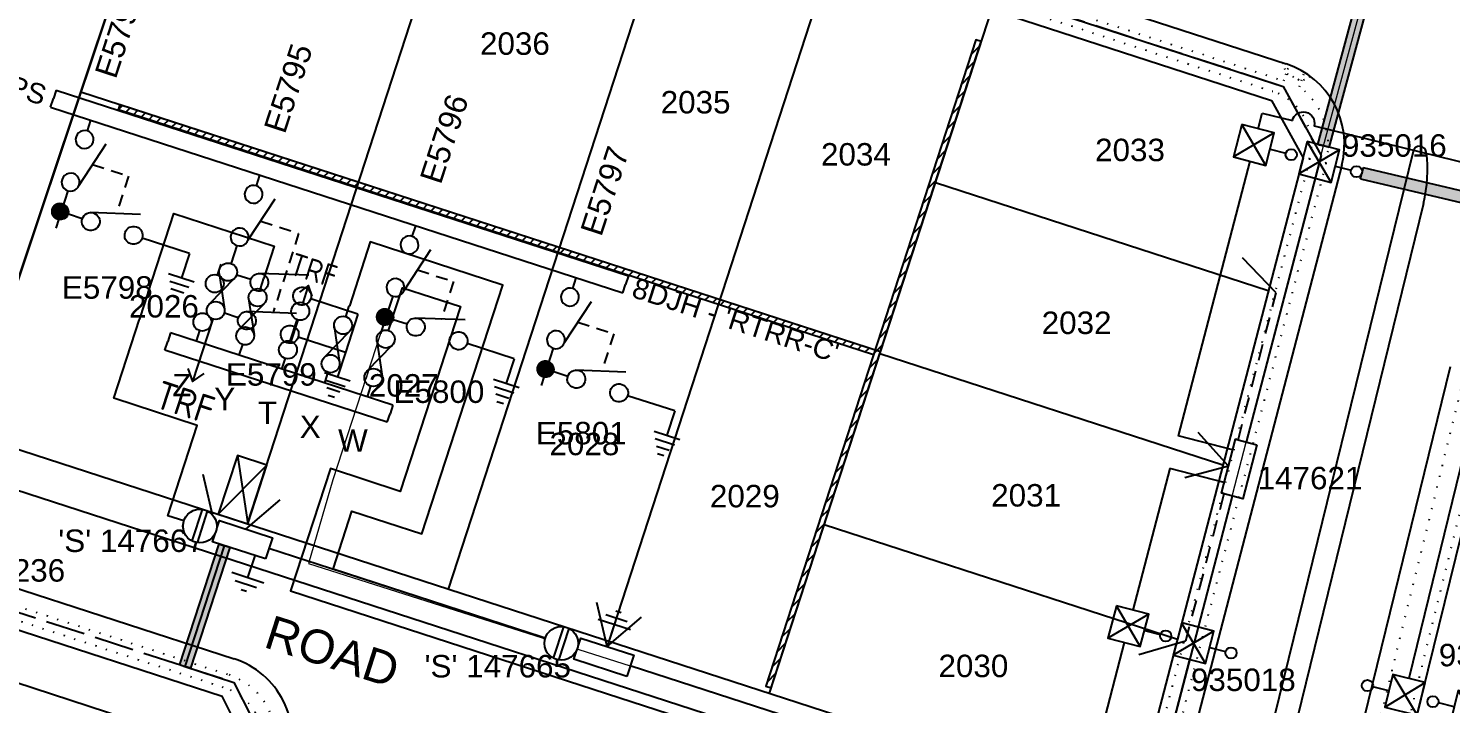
# Model space of a CAD drawing. Header units: metres. Extents: x 305482 to 305978, y 6275861 to 6276842.
# Drawn here: x 305585.5 to 305712, y 6276144.7 to 6276204.8 of the extents above; entities that cross this region are included whole.
import ezdxf
from ezdxf.enums import TextEntityAlignment as Align

# ---------------------------------------------------------------- set-up
doc = ezdxf.new("R2010")
doc.units = ezdxf.units.M
doc.header["$LTSCALE"] = 0.7
for name, pattern in [('A', [0]), ('Cable Exist OH', [1, 1, 0]), ('CENTERX2', [4, 2.5, -0.5, 0.5, -0.5]), ('Dash', [5, 3, -2]), ('DOT', [6.35, 0, -6.35]), ('IE Trench LV', [6.5, 5, -1.5])]:
    doc.linetypes.add(name, pattern=pattern)
doc.layers.get('0').update_dxf_attribs({"color": 6})
for name, color, linetype in [('_User Miscellaneous11', 7, 'Continuous'), ('_User Miscellaneous3', 11, 'Continuous'), ('_User Miscellaneous4', 7, 'Continuous'), ('_User Miscellaneous7', 150, 'Continuous'), ('_User Miscellaneous8', 7, 'Continuous'), ('_User Miscellaneous9', 8, 'Continuous'), ('Cadastre Developer_SP_NEW', 4, 'Continuous'), ('Cadastre Land Parcels_SP_EXT', 4, 'Continuous'), ('Cadastre Roads_SP_NEW', 8, 'Continuous'), ('Duct_SP_NEW', 2, 'Continuous'), ('Equip_HV_NEW', 1, 'Continuous'), ('Equip_LV_MOD', 5, 'Continuous'), ('Equip_LV_NEW', 5, 'Continuous'), ('Mains_HV_NEW_V17', 2, 'Continuous'), ('Mains_LV_NEW_R6', 2, 'Continuous'), ('Mains_LV_NEW_T84', 2, 'Continuous'), ('Services_SP_NEW_UG', 2, 'Continuous'), ('Sub_LV_EXT', 5, 'Continuous'), ('Sub_SP_NEW', 2, 'Continuous'), ('SupportsUG_SP_LV_NEW', 2, 'Continuous'), ('SupportsUG_SP_LV_SL_NEW', 2, 'Continuous'), ('Trench_SP_NEW', 2, 'Continuous')]:
    doc.layers.add(name, color=color, linetype=linetype)
doc.layers.add('_User Miscellaneous5', color=7, linetype='Continuous', lineweight=35)
doc.layers.add('_User Notes', color=7, linetype='Continuous', plot=False)
doc.styles.add('ARIAL', font='arial.ttf', dxfattribs={"height": 2})
doc.styles.add('ARIAL 3.0', font='arial.ttf', dxfattribs={"height": 3})
doc.styles.add('iecARIAL', font='arial.ttf', dxfattribs={"height": 2})
doc.styles.add('IESYMBOL1', font='isocp.shx')
doc.styles.add('POLE_LABEL', font='arial.ttf')
doc.styles.add('SL_LABEL', font='arial.ttf')
doc.styles.get("Standard").update_dxf_attribs({"font": 'arial.ttf'})
doc.styles.add('style1', font='iso3098b.shx')
doc.styles.add('SWG_LABEL', font='arial.ttf')
doc.styles.add('SWITCH_LABEL', font='arial.ttf', dxfattribs={"height": 2.5})
doc.linetypes.add('Cable New UG', pattern='A,8,-1,["x",style1,S=3.5,R=0,X=0.35,Y=-1],-3.5', length=12.5)
doc.linetypes.add('Cable Z', pattern='A,8,-1,["Z",Standard,S=2.5,R=0,X=0.35,Y=-1.25],-3.5', length=12.5)
doc.linetypes.add('IE Trench HV', pattern='A,8,-2,["/",style1,S=2.5,R=0,X=0.1,Y=-1],-4.5', length=14.5)
pattern_1 = [(45, (0, 0), (-0.449012806053, 0.449012806053), [])]

# ---------------------------------------------------------------- blocks, each defined once
blk = doc.blocks.new('SUB_PADMOUNT_NEW')
for p, q in [((0, 1.375), (5.5, -1.375)), ((5.5, 1.375), (0, -1.375))]:
    blk.add_line(p, q)
blk.add_lwpolyline([(0, -1.375), (5.5, -1.375), (5.5, 1.375), (0, 1.375)], close=True)
for tag, height, flags, p in [('ASSET_NUM', 3, 8, (5.84, 2.545)), ('STREET_CODE', 0.2, 9, (5.34, 0.545)), ('OPERATING_VOLTAGE', 0.2, 9, (5.34, 0.145)), ('ORIENTATION', 0.2, 9, (5.34, -0.055)), ('NO_PHASES', 0.2, 9, (5.34, 0.345)), ('OWNED_BY', 0.2, 9, (5.34, -0.255)), ('OPERATED_BY', 0.2, 9, (5.34, -0.455)), ('SECONDARY_VOLTAGE', 0.2, 9, (5.34, -1.055)), ('STATE', 0.2, 9, (5.34, -1.255)), ('CONSTRUCTED_VOLTAGE', 0.2, 9, (5.34, -0.855)), ('MAINTAINED_BY', 0.2, 9, (5.34, -0.655)), ('SUBSTATION_TYPE', 0.2, 9, (5.34, -1.655)), ('SUBURB', 0.2, 9, (5.34, -2.255)), ('STREETNAME', 0.2, 9, (5.34, -2.455)), ('USAGE', 0.2, 9, (5.34, -1.855)), ('PARENT', 0.2, 9, (5.34, -1.455)), ('LEGEND', 0.2, 9, (5.34, -2.055)), ('Z', 0.2, 1, (5.34, -3.055)), ('LOCATION', 0.2, 9, (5.34, -2.655)), ('NOTES', 0.2, 9, (5.34, -2.855))]:
    blk.add_attdef(tag, text='', height=height, dxfattribs=dict(flags=flags)).set_placement(p, align=Align.MIDDLE_LEFT)
blk = doc.blocks.new('*U208')
h = blk.add_hatch(color=256)
edge = h.paths.add_edge_path()
edge.add_line((2.6, 0.05), (4.6, 0.05))
edge.add_arc((5.4, 0.01), 0.8, 177.2353, 184.4027)
edge.add_line((4.6, -0.05), (2.6, -0.05))
edge.add_arc((1.8, 0), 0.8, 356.4167, 363.5833)
blk.add_line((7.2, 0.01), (7.8, 0.01))
for points in [[(1, 0), (0, 0)], [(2.6, 0.05), (4.6, 0.05)], [(6.2, 0.01), (7.2, 0.01)], [(7, -0.59), (7.8, 0.01), (7, 0.61)], [(2.6, -0.05), (4.6, -0.05)]]:
    blk.add_lwpolyline(points)
for centre in [(1.8, 0), (5.4, 0.01)]:
    blk.add_circle(centre, 0.8)
for centre, start, end in [((1.8, 0), 356.4167, 3.5833), ((5.4, 0.01), 177.2353, 184.4027)]:
    blk.add_arc(centre, 0.8, start, end)
at = {"style": 'IESYMBOL1'}
blk.add_text('TRF', height=2, rotation=270.1009, dxfattribs=at).set_placement((9.24, 0.01), align=Align.MIDDLE_CENTER)
at = {"flags": 1}
blk.add_attdef('Z', (0, 0), '', height=0.2, dxfattribs=at)
at = {"layer": 'Sub_LV_EXT', "flags": 1}
for tag, p in [('USAGE', (2.14, -1.14)), ('ORIENTATION', (2.14, -1.53)), ('NOTES', (2.14, -3.07))]:
    blk.add_attdef(tag, p, '', height=0.2, dxfattribs=at)
blk = doc.blocks.new('LV_UG_DFUSE_CLOSED_NEW')
for points in [[(1, 0), (0, 0)], [(5.04, 0.73), (2.16, -0.72)], [(5.05, -0.71), (2.16, 0.72)], [(6.2, 0.01), (7.2, 0.01)]]:
    blk.add_lwpolyline(points)
for centre in [(1.8, 0), (5.4, 0.01)]:
    blk.add_circle(centre, 0.8)
for tag, flags, p in [('ACTUAL_STATUS', 9, (1.5, 0)), ('CONSTRUCTED_VOLTAGE', 9, (1.5, -0.2)), ('OPERATED_BY', 9, (1.5, -0.6)), ('OWNED_BY', 9, (1.5, -1)), ('OPERATING_VOLTAGE', 9, (1.5, -1.2)), ('NO_PHASES', 9, (1.5, -0.4)), ('MAINTAINED_BY', 9, (1.5, -0.8)), ('ORIENTATION', 9, (1.5, -1.4)), ('STATE', 9, (1.5, -1.6)), ('SWITCH_TYPE', 9, (1.5, -1.8)), ('Z', 1, (1.5, -2.4)), ('USAGE', 9, (1.5, -2)), ('NOTES', 9, (1.5, -2.2))]:
    blk.add_attdef(tag, text='', height=0.2, dxfattribs=dict(flags=flags)).set_placement(p, align=Align.MIDDLE_LEFT)
blk = doc.blocks.new('*U200')
for points in [[(1, 0), (0, 0)], [(6.2, 0.01), (7.2, 0.01)]]:
    blk.add_lwpolyline(points)
for centre in [(1.8, 0), (5.4, 0.01)]:
    blk.add_circle(centre, 0.8)
for tag, flags, p in [('ACTUAL_STATUS', 9, (1.5, 0)), ('CONSTRUCTED_VOLTAGE', 9, (1.5, -0.2)), ('OPERATED_BY', 9, (1.5, -0.6)), ('OWNED_BY', 9, (1.5, -1)), ('OPERATING_VOLTAGE', 9, (1.5, -1.2)), ('NO_PHASES', 9, (1.5, -0.4)), ('MAINTAINED_BY', 9, (1.5, -0.8)), ('ORIENTATION', 9, (1.5, -1.4)), ('STATE', 9, (1.5, -1.6)), ('SWITCH_TYPE', 9, (1.5, -1.8)), ('Z', 1, (1.5, -2.4)), ('USAGE', 9, (1.5, -2)), ('NOTES', 9, (1.5, -2.2))]:
    blk.add_attdef(tag, text='', height=0.2, dxfattribs=dict(flags=flags)).set_placement(p, align=Align.MIDDLE_LEFT)
blk = doc.blocks.new('*U52')
at = {"lineweight": -3}
blk.add_lwpolyline([(-2.48, 2.49), (2.47, 2.49), (2.47, 0.51), (-2.48, 0.51)], close=True, dxfattribs=at)
for tag, flags, p in [('STREET_CODE', 9, (1.5, 3.5)), ('OWNED_BY', 9, (1.5, 3.3)), ('OPERATED_BY', 9, (1.5, 3.1)), ('STATE', 9, (1.5, 2.7)), ('SUPPORT_TYPE', 9, (1.5, 2.5)), ('MAINTAINED_BY', 9, (1.5, 2.9)), ('SUBURB', 9, (1.5, 1.7)), ('STREETNAME', 9, (1.5, 1.5)), ('USAGE', 9, (1.5, 2.3)), ('LEGEND', 9, (1.5, 2.1)), ('PARENT', 9, (1.5, 1.9)), ('LOCATION', 9, (1.5, 1.3)), ('Z', 1, (1.5, 0.9)), ('NOTES', 9, (1.5, 1.1))]:
    blk.add_attdef(tag, text='', height=0.2, dxfattribs=dict(flags=flags)).set_placement(p, align=Align.MIDDLE_LEFT)
at = {"layer": '_User Miscellaneous4', "style": 'ARIAL', "flags": 8}
blk.add_attdef('ASSET_NUM', text='', height=2, dxfattribs=at).set_placement((2, 5.5), align=Align.MIDDLE_LEFT)
blk = doc.blocks.new('A$C1B2C29DD')
at = {"layer": 'Services_SP_NEW_UG', "color": 2, "flags": 128}
for points in [[(0, 0), (-2.1, 3.44)], [(0, 0), (2.1, 3.44)]]:
    blk.add_lwpolyline(points, dxfattribs=at)
blk = doc.blocks.new('*U60')
at = {"layer": 'Services_SP_NEW_UG', "color": 2, "flags": 128}
blk.add_lwpolyline([(-15.96, -1.68), (-18.41, 1.87)], dxfattribs=at)
at = {"layer": 'Services_SP_NEW_UG', "color": 2, "linetype": 'Dash', "ltscale": 0.7, "flags": 128}
blk.add_lwpolyline([(-2.43, -0.89), (-15.96, -1.68)], dxfattribs=at)
blk = doc.blocks.new('*U61')
at = {"layer": 'Services_SP_NEW_UG', "color": 2, "flags": 128}
blk.add_lwpolyline([(16.04, 0.22), (18.06, 4.03)], dxfattribs=at)
at = {"layer": 'Services_SP_NEW_UG', "color": 2, "linetype": 'Dash', "ltscale": 0.7, "flags": 128}
blk.add_lwpolyline([(2.51, -0.6), (16.04, 0.22)], dxfattribs=at)
blk = doc.blocks.new('*U69')
at = {"layer": 'Services_SP_NEW_UG', "color": 2, "flags": 128}
blk.add_lwpolyline([(-2.88, -0.75), (-5.12, 2.94)], dxfattribs=at)
at = {"layer": 'Services_SP_NEW_UG', "color": 2, "linetype": 'Dash', "ltscale": 0.7, "flags": 128}
blk.add_lwpolyline([(-2.47, -0.75), (-2.88, -0.75)], dxfattribs=at)
blk = doc.blocks.new('*U242')
at = {"layer": '_User Miscellaneous7', "lineweight": -3}
for points in [[(0, -3.03), (0, -1.58)], [(-1.49, -3.03), (1.49, -6)], [(1.49, -3.03), (-1.49, -6)]]:
    blk.add_lwpolyline(points, dxfattribs=at)
blk.add_lwpolyline([(-1.49, -6), (1.49, -6), (1.49, -3.03), (-1.49, -3.03)], close=True, dxfattribs=at)
blk.add_circle((0, -1.08), 0.5, dxfattribs=at)
at = {"layer": '_User Miscellaneous8', "color": 2, "lineweight": -3}
blk.add_lwpolyline([(-1.49, 0), (1.49, 0), (1.49, 2.97), (-1.49, 2.97)], close=True, dxfattribs=at)
at = {"layer": '_User Miscellaneous9', "color": 2, "lineweight": -3}
for points in [[(-1.49, 2.97), (1.49, 0)], [(1.49, 2.97), (-1.49, -0.01)]]:
    blk.add_lwpolyline(points, dxfattribs=at)
at = {"style": 'POLE_LABEL', "flags": 9}
blk.add_attdef('STRUCTURE_PLANT_NUMBER', text='', height=0.2, dxfattribs=at).set_placement((1.64, 1.73), align=Align.MIDDLE_LEFT)
for tag, flags, p in [('STREET_CODE', 9, (1.64, 1.49)), ('COLUMN_TYPE', 9, (1.64, 1.29)), ('OWNED_BY', 9, (1.64, 1.09)), ('OPERATED_BY', 9, (1.64, 0.89)), ('STATE', 9, (1.64, 0.49)), ('MAINTAINED_BY', 9, (1.64, 0.69)), ('USAGE', 9, (1.64, 0.29)), ('LEGEND', 9, (1.64, 0.09)), ('SUBURB', 9, (1.64, -0.31)), ('STREETNAME', 9, (1.64, -0.51)), ('Z', 1, (1.64, -1.31)), ('PARENT', 9, (1.64, -0.11)), ('LOCATION', 9, (1.64, -0.71)), ('NOTES', 9, (1.64, -0.91)), ('LABEL_ALIGNMENT', 9, (1.64, -1.11))]:
    blk.add_attdef(tag, text='', height=0.2, dxfattribs=dict(flags=flags)).set_placement(p, align=Align.MIDDLE_LEFT)
at = {"layer": '_User Miscellaneous5', "style": 'ARIAL', "flags": 8}
blk.add_attdef('ASSET_NUM', text='', height=2, dxfattribs=at).set_placement((2, 3.49), align=Align.MIDDLE_LEFT)
blk = doc.blocks.new('*U107')
at = {"layer": '_User Miscellaneous8', "color": 2}
blk.add_line((0, 0), (0, 1.45), dxfattribs=at)
blk.add_circle((0, 1.95), 0.5, dxfattribs=at)
for tag, p, flags in [('Z', (0, 0), 1), ('OPERATED_BY', (0, -9.61), 9)]:
    blk.add_attdef(tag, p, '', height=0.2, dxfattribs=dict(flags=flags))
at = {"style": 'SL_LABEL', "flags": 9}
blk.add_attdef('STREET_CODE', text='', height=0.2, dxfattribs=at).set_placement((0, -0.2), align=Align.MIDDLE_LEFT)
at = {"flags": 9}
for tag, p in [('CONSTRUCTED_VOLTAGE', (0, -0.4)), ('CONTROL_TYPE', (0, -0.6)), ('LANTERN_PURPOSE', (0, -0.8)), ('LANTERN_TYPE', (0, -1)), ('NO_PHASES', (0, -1.2)), ('OPERATING_VOLTAGE', (0, -1.4)), ('ORIENTATION', (0, -1.6)), ('OWNED_BY', (0, -1.8)), ('STATE', (0, -2)), ('CEXIST', (0, -2.4)), ('CNEW', (0, -2.6)), ('USAGE', (0, -2.2)), ('CNUMBER', (0, -2.8)), ('CREMOVE', (0, -3)), ('CREPLACE', (0, -3.2)), ('LKINGHEIGHT', (0, -3.4)), ('LBRACKET', (0, -3.6)), ('LBRACKETVOCAB', (0, -3.8)), ('LCATEGORY', (0, -4)), ('LCHARGE1', (0, -4.2)), ('LCHARGE1PERCENT', (0, -4.4)), ('LCHARGE2', (0, -4.6)), ('LCHARGE2PERCENT', (0, -4.8)), ('LCHARGE3', (0, -5)), ('LCHARGE3PERCENT', (0, -5.2)), ('LEXIST', (0, -5.4)), ('LLAMP', (0, -5.6)), ('LLAMPVOCAB', (0, -5.8)), ('LMAST', (0, -6)), ('LMASTVOCAB', (0, -6.2)), ('LNEW', (0, -6.4)), ('LANTNUMBER', (0, -6.6)), ('LOUTREACH', (0, -7)), ('LOUTREACHVOCAB', (0, -7.2)), ('LRATECODE', (0, -7.4)), ('LREMOVE', (0, -7.6)), ('SUBURB', (0, -8.6)), ('STREETNAME', (0, -8.8)), ('LREPLACE', (0, -7.8)), ('LTYPE', (0, -8)), ('LTYPEVOCAB', (0, -8.2)), ('LEGEND', (0, -8.4)), ('LOCATION', (0, -9)), ('NOTES', (0, -9.2)), ('MAINTAINED_BY', (0, -9.86))]:
    blk.add_attdef(tag, text='', height=0.2, dxfattribs=at).set_placement(p, align=Align.MIDDLE_LEFT)
at = {"layer": '_User Notes', "style": 'SL_LABEL', "flags": 8}
blk.add_attdef('ASSET_NUM', text='', height=2.5, dxfattribs=at).set_placement((2, 2), align=Align.MIDDLE_LEFT)
at = {"layer": '_User Notes', "flags": 8}
blk.add_attdef('LNUMBER', text='', height=2.5, dxfattribs=at).set_placement((1.2, -2.8), align=Align.MIDDLE_LEFT)
blk = doc.blocks.new('*U85')
for p, q in [((-1.6, 0), (-1.6, 53.52)), ((-1.6, 53.52), (-0.8, 53.52)), ((0, 53.52), (-0.8, 53.52)), ((0, 0), (0, 53.52)), ((-1.6, 0), (-0.8, 0)), ((0, 0), (-0.8, 0))]:
    blk.add_line(p, q)
at = {"style": 'ARIAL'}
blk.add_attdef('SWG_TYPE', text='', height=1.8, rotation=90, dxfattribs=at).set_placement((-0.8, 54.26), align=Align.MIDDLE_LEFT)
blk.add_attdef('SUB_TYPE', text='', height=1.8, rotation=90, dxfattribs=at).set_placement((-0.8, -0.76), align=Align.MIDDLE_RIGHT)
blk = doc.blocks.new('SWG_SIE_TRF_NOES_NEW')
for p, q in [((7.01, 0.8), (2.79, 1.95)), ((14.68, 0), (20.54, 0))]:
    blk.add_line(p, q)
for points in [[(2.2, 0.01), (1.2, 0.01)], [(19.54, -0.75), (20.54, 0), (19.54, 0.75)], [(7.8, 0), (9.45, 0)]]:
    blk.add_lwpolyline(points)
for points in [[(3, -0.79, 1), (3, 0.81, 1)], [(7, -0.8, 1), (7, 0.8, 1)]]:
    blk.add_lwpolyline(points, format="xyb", close=True)
at = {"flags": 1}
blk.add_attdef('Z', (0, 0), '', height=0.2, dxfattribs=at)
at = {"style": 'SWITCH_LABEL', "flags": 9}
blk.add_attdef('STREET_CODE', text='', height=0.2, dxfattribs=at).set_placement((0, -0.2), align=Align.MIDDLE_LEFT)
at = {"flags": 9}
for tag, p in [('ORIENTATION', (0, -0.4)), ('SUBURB', (0, -1)), ('STREETNAME', (0, -1.2)), ('PARENT', (0, -0.6)), ('USAGE', (0, -0.8)), ('LOCATION', (0, -1.4)), ('NOTES', (0, -1.6))]:
    blk.add_attdef(tag, text='', height=0.2, dxfattribs=at).set_placement(p, align=Align.MIDDLE_LEFT)
blk = doc.blocks.new('SWG_FUSE_NEW')
for points in [[(4.04, 0.73), (1.16, -0.72)], [(4.05, -0.71), (1.16, 0.72)]]:
    blk.add_lwpolyline(points)
for centre in [(0.8, 0), (4.4, 0.01)]:
    blk.add_circle(centre, 0.8)
at = {"style": 'SWITCH_LABEL', "flags": 8}
blk.add_attdef('ASSET_NUM', text='', height=2.5, rotation=179.9544, dxfattribs=at).set_placement((-2.4, 0), align=Align.MIDDLE_LEFT)
for tag, p, flags in [('Z', (0, 0), 1), ('ORIENTATION', (0.04, -4.4), 9), ('USAGE', (0.04, -5.4), 9)]:
    blk.add_attdef(tag, p, '', height=0.2, dxfattribs=dict(flags=flags))
at = {"flags": 9}
for tag, p in [('SUBURB', (0, -2.2)), ('STREETNAME', (0, -2.4)), ('PARENT', (0, -1.6))]:
    blk.add_attdef(tag, text='', height=0.2, dxfattribs=at).set_placement(p, align=Align.MIDDLE_LEFT)
blk = doc.blocks.new('*U87')
at = {"linetype": 'CENTERX2'}
blk.add_blockref('SWG_SIE_TRF_NOES_NEW', (0, 0), dxfattribs=at)
at = {"linetype": 'CENTERX2', "rotation": 180}
blk.add_blockref('SWG_FUSE_NEW', (14.68, 0), dxfattribs=at)
at = {"style": 'IESYMBOL1'}
blk.add_text('TRF', height=2.5, rotation=89.9826, dxfattribs=at).set_placement((22.51, -0.05), align=Align.MIDDLE_CENTER)
blk = doc.blocks.new('*U88')
for p, q in [((-6.1, 4.33), (-1.8, 5.55)), ((-6.1, 0.75), (-1.8, 1.97)), ((2.22, -2.29), (4.62, -2.29)), ((2.52, -2.89), (4.32, -2.89)), ((2.83, -3.49), (4.03, -3.49)), ((3.13, -4.09), (3.73, -4.09))]:
    blk.add_line(p, q)
at = {"linetype": 'Dash', "ltscale": 0.5, "flags": 128}
blk.add_lwpolyline([(-7.34, 8.78), (-3.81, 8.78), (-3.79, 1.4)], dxfattribs=at)
for points in [[(-5.79, 2.76, -1), (-5.79, 4.36, -1)], [(-1.79, 2.77, -1), (-1.79, 4.37, -1)], [(-5.79, -0.82, -1), (-5.79, 0.78, -1)], [(-1.79, -0.81, -1), (-1.79, 0.79, -1)]]:
    blk.add_lwpolyline(points, format="xyb", close=True)
for points in [[(-6.59, 3.56), (-7.89, 3.56)], [(3.42, 3.57), (-0.99, 3.57)], [(3.42, 3.57), (3.42, -0.01)], [(-6.59, -0.02), (-7.89, -0.02)], [(3.42, -0.01), (-0.99, -0.01)], [(3.42, -0.01), (3.42, -2.29)]]:
    blk.add_lwpolyline(points)
at = {"flags": 1}
blk.add_attdef('Z', (0, 0), '', height=0.2, dxfattribs=at)
at = {"style": 'SWITCH_LABEL', "flags": 9}
blk.add_attdef('STREET_CODE', text='', height=0.2, dxfattribs=at).set_placement((0, -0.2), align=Align.MIDDLE_LEFT)
at = {"flags": 9}
for tag, p in [('ORIENTATION', (0, -0.4)), ('SUBURB', (0, -1)), ('STREETNAME', (0, -1.2)), ('PARENT', (0, -0.6)), ('USAGE', (0, -0.8)), ('LOCATION', (0, -1.4)), ('NOTES', (0, -1.6))]:
    blk.add_attdef(tag, text='', height=0.2, dxfattribs=at).set_placement(p, align=Align.MIDDLE_LEFT)
at = {"style": 'ARIAL', "flags": 8}
blk.add_attdef('ASSET_NUM', text='', height=2, dxfattribs=at).set_placement((-1.81, -3.15), align=Align.MIDDLE_CENTER)
blk = doc.blocks.new('SWG_SIE_SU_NEW')
blk.add_line((5.81, 0.79), (1.59, 1.94))
at = {"linetype": 'A', "lineweight": 0}
for p, q in [((7.98, 0.35), (7.98, -0.37)), ((8.18, -0.58), (8.18, 0.56)), ((8.38, 0.66), (8.38, -0.68)), ((8.58, -0.71), (8.58, 0.69)), ((8.78, 0.66), (8.78, -0.68)), ((8.98, -0.59), (8.98, 0.56)), ((9.18, 0.35), (9.18, -0.38))]:
    blk.add_line(p, q, dxfattribs=at)
at = {"linetype": 'Dash', "ltscale": 0.5}
blk.add_lwpolyline([(3.7, 1.36), (3.7, 4.73), (7.22, 4.73)], dxfattribs=at)
for points in [[(1, 0), (0, 0)], [(6.6, -0.01), (10.1, -0.01)]]:
    blk.add_lwpolyline(points)
for points in [[(1.8, -0.8, 1), (1.8, 0.8, 1)], [(5.8, -0.81, 1), (5.8, 0.79, 1)]]:
    blk.add_lwpolyline(points, format="xyb", close=True)
at = {"linetype": 'A', "lineweight": 0}
blk.add_circle((8.58, -0.01), 0.7, dxfattribs=at)
at = {"style": 'SWG_LABEL', "flags": 8}
blk.add_attdef('ASSET_NUM', text='', height=2, rotation=179.9544, dxfattribs=at).set_placement((-2.4, 0.01), align=Align.MIDDLE_LEFT)
at = {"flags": 1}
blk.add_attdef('Z', (0, 0), '', height=0.2, dxfattribs=at)
at = {"style": 'SWITCH_LABEL', "flags": 9}
blk.add_attdef('STREET_CODE', text='', height=0.2, dxfattribs=at).set_placement((0, 0), align=Align.MIDDLE_LEFT)
at = {"flags": 9}
for tag, p in [('ORIENTATION', (0, -0.2)), ('SUBURB', (0, -0.8)), ('STREETNAME', (0, -1)), ('PARENT', (0, -0.4)), ('USAGE', (0, -0.6)), ('LOCATION', (0, -1.2)), ('OPERATED_BY', (-0.01, -1.84)), ('OWNED_BY', (0, -1.62)), ('MAINTAINED_BY', (-0.01, -2.05)), ('NOTES', (0, -1.4))]:
    blk.add_attdef(tag, text='', height=0.2, dxfattribs=at).set_placement(p, align=Align.MIDDLE_LEFT)
blk = doc.blocks.new('*U84')
for p, q in [((-6.1, 0.75), (-1.8, 1.97)), ((2.22, -2.29), (4.62, -2.29)), ((2.52, -2.89), (4.32, -2.89)), ((2.83, -3.49), (4.03, -3.49)), ((3.13, -4.09), (3.73, -4.09))]:
    blk.add_line(p, q)
at = {"const_width": 0.8, "flags": 128}
blk.add_lwpolyline([(-9.09, -0.02, 1), (-8.29, -0.02, 1)], format="xyb", close=True, dxfattribs=at)
for points in [[(-5.79, -0.82, -1), (-5.79, 0.78, -1)], [(-1.79, -0.81, -1), (-1.79, 0.79, -1)]]:
    blk.add_lwpolyline(points, format="xyb", close=True)
for points in [[(-6.59, -0.02), (-7.89, -0.02)], [(3.42, -0.01), (-0.99, -0.01)], [(3.42, -0.01), (3.42, -2.29)]]:
    blk.add_lwpolyline(points)
at = {"flags": 1}
blk.add_attdef('Z', (0, 0), '', height=0.2, dxfattribs=at)
at = {"style": 'SWITCH_LABEL', "flags": 9}
blk.add_attdef('STREET_CODE', text='', height=0.2, dxfattribs=at).set_placement((0, -0.2), align=Align.MIDDLE_LEFT)
at = {"flags": 9}
for tag, p in [('ORIENTATION', (0, -0.4)), ('SUBURB', (0, -1)), ('STREETNAME', (0, -1.2)), ('PARENT', (0, -0.6)), ('USAGE', (0, -0.8)), ('LOCATION', (0, -1.4)), ('NOTES', (0, -1.6))]:
    blk.add_attdef(tag, text='', height=0.2, dxfattribs=at).set_placement(p, align=Align.MIDDLE_LEFT)
at = {"style": 'ARIAL', "flags": 8}
blk.add_attdef('ASSET_NUM', text='', height=2, dxfattribs=at).set_placement((-1.81, -3.15), align=Align.MIDDLE_CENTER)
blk = doc.blocks.new('*U97')
for tag, flags, p in [('ACTUAL_STATUS', 9, (1.5, 0)), ('CONSTRUCTED_VOLTAGE', 9, (1.5, -0.2)), ('OPERATING_VOLTAGE', 9, (1.5, -0.6)), ('ORIENTATION', 9, (1.5, -0.8)), ('STATE', 9, (1.5, -1)), ('SWITCH_TYPE', 9, (1.5, -1.2)), ('NO_PHASES', 9, (1.5, -0.4)), ('OWNED_BY', 9, (1.5, -1.8)), ('OPERATED_BY', 9, (1.5, -2)), ('TYPE', 9, (1.5, -2.6)), ('USAGE', 9, (1.5, -1.4)), ('NOTES', 9, (1.5, -1.6)), ('MAINTAINED_BY', 9, (1.5, -2.2)), ('NUMBER_OF_PHASES', 9, (1.5, -2.4)), ('Z', 1, (1.5, -2.8))]:
    blk.add_attdef(tag, text='', height=0.2, dxfattribs=dict(flags=flags)).set_placement(p, align=Align.MIDDLE_LEFT)
blk.add_wipeout([(0.4, 0.92), (0.28, 1.06), (0.14, 1.18), (-0.02, 1.29), (-0.18, 1.37), (-0.36, 1.43), (-0.54, 1.48), (-0.73, 1.49), (-0.92, 1.49), (-1.1, 1.46), (-1.28, 1.41), (-1.45, 1.33), (-1.62, 1.24), (-1.76, 1.12), (-1.9, 0.99), (-2.01, 0.84), (-2.11, 0.68), (-2.18, 0.51), (-2.24, 0.33), (-2.26, 0.14), (-2.27, -0.05), (-2.25, -0.23), (-2.21, -0.42), (-2.15, -0.59), (-2.06, -0.76), (-1.96, -0.91), (-1.83, -1.05), (-1.69, -1.18), (-1.54, -1.28), (-1.37, -1.37), (-1.2, -1.43), (-1.01, -1.47), (-0.83, -1.49), (-0.64, -1.49), (-0.45, -1.46), (-0.27, -1.41), (-0.1, -1.33), (0.06, -1.24), (0.21, -1.12), (0.34, -0.99), (0.46, -0.84), (0.55, -0.68), (0.63, -0.51), (0.68, -0.33), (0.71, -0.14), (0.72, 0.05), (0.7, 0.23), (0.66, 0.42), (0.59, 0.59), (0.51, 0.76)])
for p, q in [((-2.21, 0.43), (0.72, 0.06)), ((-2.28, -0.06), (0.66, -0.43))]:
    blk.add_line(p, q)
blk.add_circle((-0.78, 0), 1.5)
blk = doc.blocks.new('*U96')
for tag, flags, p in [('ACTUAL_STATUS', 9, (1.5, 0)), ('CONSTRUCTED_VOLTAGE', 9, (1.5, -0.2)), ('OPERATING_VOLTAGE', 9, (1.5, -0.6)), ('ORIENTATION', 9, (1.5, -0.8)), ('STATE', 9, (1.5, -1)), ('SWITCH_TYPE', 9, (1.5, -1.2)), ('NO_PHASES', 9, (1.5, -0.4)), ('OWNED_BY', 9, (1.5, -1.8)), ('OPERATED_BY', 9, (1.5, -2)), ('TYPE', 9, (1.5, -2.6)), ('USAGE', 9, (1.5, -1.4)), ('NOTES', 9, (1.5, -1.6)), ('MAINTAINED_BY', 9, (1.5, -2.2)), ('NUMBER_OF_PHASES', 9, (1.5, -2.4)), ('Z', 1, (1.5, -2.8))]:
    blk.add_attdef(tag, text='', height=0.2, dxfattribs=dict(flags=flags)).set_placement(p, align=Align.MIDDLE_LEFT)
blk.add_wipeout([(0.4, 0.92), (0.28, 1.06), (0.14, 1.18), (-0.02, 1.29), (-0.18, 1.37), (-0.36, 1.43), (-0.54, 1.48), (-0.73, 1.49), (-0.92, 1.49), (-1.1, 1.46), (-1.28, 1.41), (-1.45, 1.33), (-1.62, 1.24), (-1.76, 1.12), (-1.9, 0.99), (-2.01, 0.84), (-2.11, 0.68), (-2.18, 0.51), (-2.24, 0.33), (-2.26, 0.14), (-2.27, -0.05), (-2.25, -0.23), (-2.21, -0.42), (-2.15, -0.59), (-2.06, -0.76), (-1.96, -0.91), (-1.83, -1.05), (-1.69, -1.18), (-1.54, -1.28), (-1.37, -1.37), (-1.2, -1.43), (-1.01, -1.47), (-0.83, -1.49), (-0.64, -1.49), (-0.45, -1.46), (-0.27, -1.41), (-0.1, -1.33), (0.06, -1.24), (0.21, -1.12), (0.34, -0.99), (0.46, -0.84), (0.55, -0.68), (0.63, -0.51), (0.68, -0.33), (0.71, -0.14), (0.72, 0.05), (0.7, 0.23), (0.66, 0.42), (0.59, 0.59), (0.51, 0.76)])
for p, q in [((-2.21, 0.43), (0.72, 0.06)), ((-2.28, -0.06), (0.66, -0.43))]:
    blk.add_line(p, q)
blk.add_circle((-0.78, 0), 1.5)
blk = doc.blocks.new('Earth')
for p, q in [((0, -2.04), (0, 0)), ((-1.5, -2.04), (1.5, -2.04)), ((-1, -2.64), (1, -2.64)), ((-0.25, -3.24), (0.25, -3.24))]:
    blk.add_line(p, q)
blk = doc.blocks.new('*U158')
at = {"layer": '_User Miscellaneous7', "lineweight": -3}
blk.add_lwpolyline([(0, -3.03), (0, -1.58)], dxfattribs=at)
blk.add_lwpolyline([(-1.49, -6), (1.49, -6), (1.49, -3.03), (-1.49, -3.03)], close=True, dxfattribs=at)
blk.add_circle((0, -1.08), 0.5, dxfattribs=at)
at = {"layer": '_User Miscellaneous8', "color": 2, "lineweight": -3}
blk.add_lwpolyline([(-1.49, 0), (1.49, 0), (1.49, 2.97), (-1.49, 2.97)], close=True, dxfattribs=at)
at = {"style": 'POLE_LABEL', "flags": 9}
blk.add_attdef('STRUCTURE_PLANT_NUMBER', text='', height=0.2, dxfattribs=at).set_placement((1.64, 1.73), align=Align.MIDDLE_LEFT)
for tag, flags, p in [('STREET_CODE', 9, (1.64, 1.49)), ('COLUMN_TYPE', 9, (1.64, 1.29)), ('OWNED_BY', 9, (1.64, 1.09)), ('OPERATED_BY', 9, (1.64, 0.89)), ('STATE', 9, (1.64, 0.49)), ('MAINTAINED_BY', 9, (1.64, 0.69)), ('USAGE', 9, (1.64, 0.29)), ('LEGEND', 9, (1.64, 0.09)), ('SUBURB', 9, (1.64, -0.31)), ('STREETNAME', 9, (1.64, -0.51)), ('Z', 1, (1.64, -1.31)), ('PARENT', 9, (1.64, -0.11)), ('LOCATION', 9, (1.64, -0.71)), ('NOTES', 9, (1.64, -0.91)), ('LABEL_ALIGNMENT', 9, (1.64, -1.11))]:
    blk.add_attdef(tag, text='', height=0.2, dxfattribs=dict(flags=flags)).set_placement(p, align=Align.MIDDLE_LEFT)
at = {"layer": '_User Miscellaneous5', "style": 'ARIAL', "flags": 8}
blk.add_attdef('ASSET_NUM', text='', height=2, dxfattribs=at).set_placement((2, 3.49), align=Align.MIDDLE_LEFT)

msp = doc.modelspace()

# ---------------------------------------------------------------- hatches: boundary and pattern name
at = {"layer": '_User Miscellaneous11'}
h = msp.add_hatch(color=256, dxfattribs=at)
h.dxf.hatch_style = 1
h.paths.add_polyline_path([(305700.18, 6276194.5), (305701.18, 6276194.23), (305706.7, 6276214.66), (305705.69, 6276214.93)])
h = msp.add_hatch(color=256, dxfattribs=at)
h.dxf.hatch_style = 1
h.paths.add_polyline_path([(305704.22, 6276192.45), (305703.98, 6276191.44), (305714.52, 6276188.93), (305714.76, 6276189.94)])
h = msp.add_hatch(color=256, dxfattribs=at)
h.dxf.hatch_style = 1
h.paths.add_polyline_path([(305603.4, 6276158.61), (305602.41, 6276158.93), (305598.92, 6276148.18), (305599.91, 6276147.86)])

# ---------------------------------------------------------------- linework, layer by layer
at = {"layer": '_User Miscellaneous3', "color": 3, "linetype": 'DOT', "ltscale": 0.2}
for p, q in [((305703.48, 6276134.16), (305717.26, 6276190.36)), ((305705.91, 6276133.57), (305719.69, 6276189.76)), ((305579.58, 6276154.99), (305603.33, 6276147.27)), ((305579.21, 6276153.85), (305602.95, 6276146.13))]:
    msp.add_line(p, q, dxfattribs=at)
at = {"layer": '_User Miscellaneous3', "color": 3, "linetype": 'DOT', "ltscale": 0.1, "flags": 128}
for points in [[(305697.05, 6276201.78), (305697.37, 6276200.82), (305698.73, 6276200.14), (305699.5, 6276200.58)], [(305697.16, 6276200.16), (305697.62, 6276201.59)], [(305698.56, 6276199.63), (305698.98, 6276200.92)]]:
    msp.add_lwpolyline(points, dxfattribs=at)
at = {"layer": '_User Miscellaneous3', "color": 3, "linetype": 'DOT', "ltscale": 0.2}
for centre, radius, start, end in [((305694.61, 6276194.47), 5, 345.3978, 71.9625), ((305694.61, 6276194.47), 6.5, 345.3978, 52.5804), ((305601.47, 6276141.56), 4.8, 341.5283, 71.9999), ((305601.47, 6276141.56), 6, 14.2555, 71.9999)]:
    msp.add_arc(centre, radius, start, end, dxfattribs=at)
at = {"layer": 'Cadastre Developer_SP_NEW'}
for p, q in [((305600.28, 6276229.54), (305580, 6276168.83)), ((305696.06, 6276198.42), (305698.86, 6276193.31)), ((305698.86, 6276193.31), (305684.71, 6276139.01)), ((305666.17, 6276191.1), (305695.77, 6276181.48)), ((305706.49, 6276133.43), (305720.27, 6276189.62)), ((305661.22, 6276175.88), (305691.73, 6276165.97)), ((305580, 6276168.83), (305679.9, 6276136.38)), ((305656.28, 6276160.66), (305687.69, 6276150.46)), ((305575.16, 6276154.32), (305602.71, 6276145.37)), ((305605.27, 6276140.3), (305602.71, 6276145.37))]:
    msp.add_line(p, q, dxfattribs=at)
at = {"layer": 'Cadastre Land Parcels_SP_EXT', "linetype": 'Continuous'}
for points in [[(305482.35, 6275956.56), (305495.55, 6275963.35), (305509.72, 6275958.48), (305611.04, 6276261.75), (305709.76, 6276557.25), (305709.76, 6276557.25)], [(305583.88, 6275932.8), (305618.47, 6275920.9), (305662.91, 6275905.6), (305859.83, 6276505.62), (305709.76, 6276557.25), (305611.04, 6276261.75), (305510.04, 6275959.42)]]:
    msp.add_lwpolyline(points, dxfattribs=at)
at = {"layer": 'Cadastre Roads_SP_NEW'}
for p, q in [((305602.87, 6276232.38), (305697.36, 6276201.67)), ((305708.65, 6276193.88), (305694.33, 6276135.47)), ((305702.3, 6276192.65), (305688.16, 6276138.36)), ((305709.57, 6276189.23), (305697.15, 6276138.56)), ((305702.12, 6276134.5), (305711.98, 6276174.72)), ((305577.19, 6276157.34), (305603.79, 6276148.7))]:
    msp.add_line(p, q, dxfattribs=at)
at = {"layer": 'Cadastre Roads_SP_NEW', "flags": 128}
msp.add_lwpolyline([(305688.16, 6276138.36, -0.431692), (305678.58, 6276133.12), (305579.75, 6276165.23)], format="xyb", dxfattribs=at)
at = {"layer": 'Cadastre Roads_SP_NEW'}
for centre, radius, start, end in [((305695.04, 6276194.54), 7.5, 345.3978, 71.9999), ((305709.23, 6276193.73), 0.6, 7.3316, 166.2029), ((305697.43, 6276192.21), 12.5, 346.2029, 7.3316), ((305601.47, 6276141.56), 7.5, 341.5283, 71.9999)]:
    msp.add_arc(centre, radius, start, end, dxfattribs=at)
at = {"layer": 'Duct_SP_NEW'}
for p, q in [((305700.18, 6276194.5), (305705.69, 6276214.93)), ((305701.18, 6276194.23), (305706.7, 6276214.66)), ((305700.18, 6276194.5), (305700.68, 6276194.37)), ((305701.18, 6276194.23), (305700.68, 6276194.37)), ((305703.98, 6276191.44), (305704.1, 6276191.94)), ((305704.22, 6276192.45), (305704.1, 6276191.94)), ((305704.22, 6276192.45), (305714.76, 6276189.94)), ((305703.98, 6276191.44), (305714.52, 6276188.93)), ((305602.41, 6276158.93), (305598.92, 6276148.18)), ((305602.41, 6276158.93), (305602.91, 6276158.77)), ((305603.4, 6276158.61), (305602.91, 6276158.77)), ((305603.4, 6276158.61), (305599.91, 6276147.86)), ((305598.92, 6276148.18), (305599.41, 6276148.02)), ((305599.91, 6276147.86), (305599.41, 6276148.02))]:
    msp.add_line(p, q, dxfattribs=at)
at = {"layer": 'Equip_LV_MOD'}
for p, q in [((305598.12, 6276177.71), (305597.88, 6276176.95)), ((305597.63, 6276176.19), (305597.88, 6276176.95)), ((305617.41, 6276169.76), (305617.66, 6276170.52))]:
    msp.add_line(p, q, dxfattribs=at)
at = {"layer": 'Mains_LV_NEW_R6', "color": 2, "linetype": 'Cable Z', "ltscale": 0.9}
for p, q in [((305692.6, 6276167.29), (305687.76, 6276168.55)), ((305691.85, 6276164.39), (305687, 6276165.65)), ((305576.59, 6276149.12), (305599.53, 6276141.67))]:
    msp.add_line(p, q, dxfattribs=at)
at = {"layer": 'Mains_LV_NEW_R6', "color": 2, "linetype": 'Cable Z', "ltscale": 0.9, "flags": 128}
for points in [[(305694.88, 6276195.88), (305695.24, 6276197.28)], [(305695.24, 6276197.28), (305697.91, 6276196.63)], [(305694.13, 6276193.01), (305687.76, 6276168.55)], [(305687, 6276165.65), (305683.71, 6276153.03)], [(305682.96, 6276150.15), (305680.84, 6276142.02), (305679.44, 6276141.26), (305679.43, 6276141.26)]]:
    msp.add_lwpolyline(points, dxfattribs=at)
msp.add_lwpolyline([(305697.91, 6276196.63, -1), (305699.85, 6276196.16), (305725, 6276189.99, 0.000768), (305724.64, 6276188.55), (305724.63, 6276188.52)], format="xyb", dxfattribs=at)
at = {"layer": 'Mains_LV_NEW_T84', "color": 2, "linetype": 'Cable New UG', "flags": 128}
for points in [[(305700.46, 6276193.51), (305693.81, 6276167.98)], [(305602.17, 6276160.05), (305602.16, 6276160.06)], [(305602.91, 6276158.77), (305599.41, 6276148.02), (305603.77, 6276146.6), (305606.89, 6276140.41), (305602.18, 6276126.33), (305598.68, 6276115.86)], [(305634.31, 6276149.61), (305634.3, 6276149.61)]]:
    msp.add_lwpolyline(points, dxfattribs=at)
at = {"layer": 'Services_SP_NEW_UG', "color": 2, "flags": 128}
msp.add_lwpolyline([(305604.83, 6276160.23), (305607.89, 6276162.86)], dxfattribs=at)
at = {"layer": 'Trench_SP_NEW', "linetype": 'IE Trench LV'}
msp.add_line((305578.45, 6276154.83), (305599.41, 6276148.02), dxfattribs=at)
at = {"layer": 'Trench_SP_NEW', "linetype": 'IE Trench LV', "flags": 128}
for points in [[(305658.78, 6276212.11), (305697.09, 6276199.66), (305699.87, 6276194.58)], [(305599.41, 6276148.02), (305603.77, 6276146.6), (305606.89, 6276140.41), (305603.12, 6276129.15)]]:
    msp.add_lwpolyline(points, dxfattribs=at)
at = {"layer": 'Trench_SP_NEW', "linetype": 'IE Trench HV', "ltscale": 0.9, "flags": 128}
for points in [[(305699.93, 6276191.49), (305693.81, 6276167.98)], [(305718.1, 6276187.06), (305708.26, 6276146.94)], [(305692.56, 6276163.19), (305689.52, 6276151.51)], [(305634.31, 6276149.61), (305606.87, 6276158.53)], [(305688.77, 6276148.64), (305686, 6276138.01), (305681.12, 6276135.33)], [(305678.02, 6276135.41), (305639.02, 6276148.08)]]:
    msp.add_lwpolyline(points, dxfattribs=at)

# ---------------------------------------------------------------- block references
at = {"layer": 'Equip_HV_NEW', "linetype": 'CENTERX2'}
ref = msp.add_blockref('SWG_SIE_SU_NEW', (305591.04, 6276196.65), dxfattribs=dict(at, zscale=0.0254, rotation=251.9998629881632))
ref.add_attrib('ASSET_NUM', 'E5794', dxfattribs={"layer": '0', "height": 2, "rotation": 71.9542, "style": 'SWG_LABEL'}).set_placement((305592.3, 6276200.55), align=Align.MIDDLE_LEFT)
ref = msp.add_blockref('SWG_SIE_SU_NEW', (305619.94, 6276187.26), dxfattribs=dict(at, zscale=0.0254, rotation=251.9998629881632))
ref.add_attrib('ASSET_NUM', 'E5796', dxfattribs={"layer": '0', "height": 2, "rotation": 71.9542, "style": 'SWG_LABEL'}).set_placement((305621.21, 6276191.16), align=Align.MIDDLE_LEFT)
ref = msp.add_blockref('SWG_SIE_SU_NEW', (305634.21, 6276182.62), dxfattribs=dict(at, zscale=0.0254, rotation=251.9998629881632))
ref.add_attrib('ASSET_NUM', 'E5797', dxfattribs={"layer": '0', "height": 2, "rotation": 71.9542, "style": 'SWG_LABEL'}).set_placement((305635.49, 6276186.52), align=Align.MIDDLE_LEFT)
at = {"layer": 'Equip_LV_NEW', "rotation": 71.99986299271339}
for name, p in [('*U208', (305608.01, 6276174.5)), ('LV_UG_DFUSE_CLOSED_NEW', (305604.21, 6276175.73)), ('LV_UG_DFUSE_CLOSED_NEW', (305611.81, 6276173.26))]:
    msp.add_blockref(name, p, dxfattribs=at)
at = {"layer": 'Equip_LV_NEW', "linetype": 'Cable Exist OH', "lineweight": 0}
for p, rotation in [((305605.64, 6276157.88), 341.9998629813011), ((305636.97, 6276149.79), 161.9998629700877)]:
    msp.add_blockref('Earth', p, dxfattribs=dict(at, rotation=rotation))
at = {"layer": 'Services_SP_NEW_UG'}
for name, p, rotation in [('*U61', (305691.73, 6276165.97), 71.9998629837557), ('*U69', (305604.98, 6276160.72), 341.9998629798234), ('*U60', (305691.73, 6276165.97), 71.9998629154148)]:
    msp.add_blockref(name, p, dxfattribs=dict(at, rotation=rotation))
at = {"layer": 'Services_SP_NEW_UG', "color": 2}
for p, rotation in [((305692.23, 6276165.84), 73.34466234222815), ((305636.97, 6276149.79), 341.9998629793276)]:
    msp.add_blockref('A$C1B2C29DD', p, dxfattribs=dict(at, rotation=rotation))
at = {"layer": 'Sub_SP_NEW', "rotation": 71.99986299698847}
msp.add_blockref('SUB_PADMOUNT_NEW', (305603.68, 6276161.14), dxfattribs=at)
at = {"layer": 'SupportsUG_SP_LV_NEW'}
ref = msp.add_blockref('*U52', (305691.73, 6276165.97), dxfattribs=dict(at, rotation=255.3977606876824))
ref.add_attrib('ASSET_NUM_001', '147621', (305694.82, 6276163.79), dxfattribs={"layer": '_User Miscellaneous4', "height": 2, "style": 'ARIAL'})
ref = msp.add_blockref('*U52', (305604.98, 6276160.72), dxfattribs=dict(at, rotation=161.9998629705509))
ref.add_attrib('ASSET_NUM_001', "'S' 147667", (305588.14, 6276158.21), dxfattribs={"layer": '_User Miscellaneous4', "height": 2, "style": 'ARIAL'})
ref = msp.add_blockref('*U52', (305637.13, 6276150.27), dxfattribs=dict(at, rotation=161.9998629646275))
ref.add_attrib('ASSET_NUM_001', "'S' 147665", (305620.72, 6276147.04), dxfattribs={"layer": '_User Miscellaneous4', "height": 2, "style": 'ARIAL'})
at = {"layer": 'SupportsUG_SP_LV_SL_NEW', "ltscale": 0.5}
ref = msp.add_blockref('*U242', (305698.86, 6276193.31), dxfattribs=dict(at, rotation=255.3977607060726))
ref.add_attrib('ASSET_NUM_001', '935016', (305702.32, 6276193.4), dxfattribs={"layer": '_User Miscellaneous5', "height": 2, "style": 'ARIAL'})
for p, rotation in [((305701.73, 6276192.56), 255.3977607060726), ((305690.57, 6276149.71), 255.3977607208261), ((305706.48, 6276145.85), 76.22781051787179)]:
    msp.add_blockref('*U107', p, dxfattribs=dict(at, rotation=rotation))
ref = msp.add_blockref('*U158', (305576.57, 6276153.86), dxfattribs=dict(at, rotation=341.9998629727855))
ref.add_attrib('ASSET_NUM_001', '938236', (305579.43, 6276155.57), dxfattribs={"layer": '_User Miscellaneous5', "height": 2, "style": 'ARIAL'})
ref = msp.add_blockref('*U242', (305687.69, 6276150.46), dxfattribs=dict(at, rotation=255.3977607208261))
ref.add_attrib('ASSET_NUM_001', '935018', (305688.89, 6276145.83), dxfattribs={"layer": '_User Miscellaneous5', "height": 2, "style": 'ARIAL'})
ref = msp.add_blockref('*U242', (305709.37, 6276145.14), dxfattribs=dict(at, rotation=76.22781051787179))
ref.add_attrib('ASSET_NUM_001', '935019', (305710.94, 6276148.03), dxfattribs={"layer": '_User Miscellaneous5', "height": 2, "style": 'ARIAL'})

# ---------------------------------------------------------------- texts
at = {"layer": 'Cadastre Roads_SP_NEW', "color": 3, "insert": (305612.51, 6276149.34), "char_height": 3, "attachment_point": 5, "rotation": 342.2823, "style": 'ARIAL 3.0'}
msp.add_mtext_dynamic_manual_height_columns('ROAD', width=14.5112, gutter_width=15, heights=[0], dxfattribs=at)
at = {"layer": 'Equip_LV_NEW', "char_height": 2, "width": 1.1319, "attachment_point": 5, "style": 'iecARIAL'}
for s, insert in [('Z', (305599.13, 6276173.07)), ('Y', (305602.95, 6276171.83)), ('T', (305606.75, 6276170.6)), ('X', (305610.55, 6276169.36)), ('W', (305614.35, 6276168.13))]:
    msp.add_mtext(s, dxfattribs=dict(at, insert=insert))

# ---------------------------------------------------------------- next in the draw order: texts
at = {"layer": 'Cadastre Developer_SP_NEW', "char_height": 2, "attachment_point": 5, "style": 'ARIAL', "bg_fill": 3, "box_fill_scale": 1.1, "bg_fill_color": 256, "bg_fill_transparency": 0}
for s, insert in [('2036', (305628.76, 6276203.46)), ('2035', (305644.83, 6276198.24)), ('2034', (305659.09, 6276193.6)), ('2033', (305683.47, 6276193.99)), ('2026', (305597.54, 6276180.07)), ('2032', (305678.72, 6276178.6)), ('2027', (305618.87, 6276173.03)), ('2028', (305634.94, 6276167.81)), ('2029', (305649.21, 6276163.17)), ('2031', (305674.23, 6276163.24)), ('2030', (305669.54, 6276148.05))]:
    msp.add_mtext(s, dxfattribs=dict(at, insert=insert))

# ---------------------------------------------------------------- next in the draw order: hatches: boundary and pattern name
at = {"layer": '_User Miscellaneous9', "lineweight": -3}
h = msp.add_hatch(dxfattribs=at)
h.set_pattern_fill('ANSI31', color=256, scale=0.2)
h.set_pattern_definition(pattern_1)
h.paths.add_polyline_path([(305651.55, 6276146.11), (305670.24, 6276203.65), (305669.77, 6276203.81), (305651.07, 6276146.27)])
h = msp.add_hatch(dxfattribs=at)
h.set_pattern_fill('ANSI31', color=256, scale=0.2)
h.set_pattern_definition(pattern_1)
h.paths.add_polyline_path([(305660.81, 6276176.22), (305660.65, 6276175.75), (305593.51, 6276197.57), (305593.66, 6276198.04)])

# ---------------------------------------------------------------- next in the draw order: linework, layer by layer
at = {"layer": '_User Miscellaneous3', "color": 3, "linetype": 'DOT', "ltscale": 0.2}
for p, q in [((305604.31, 6276230.33), (305697.16, 6276200.16)), ((305603.94, 6276229.19), (305696.16, 6276199.23)), ((305699.45, 6276193.21), (305685.41, 6276139.31)), ((305700.9, 6276192.83), (305686.86, 6276138.93))]:
    msp.add_line(p, q, dxfattribs=at)
at = {"layer": '_User Miscellaneous9', "lineweight": -3}
for points in [[(305651.55, 6276146.11), (305670.24, 6276203.65), (305669.77, 6276203.81), (305651.07, 6276146.27), (305651.55, 6276146.11)], [(305660.81, 6276176.22), (305660.65, 6276175.75), (305593.51, 6276197.57), (305593.66, 6276198.04), (305660.81, 6276176.22)]]:
    msp.add_lwpolyline(points, dxfattribs=at)
at = {"layer": 'Cadastre Developer_SP_NEW'}
for p, q in [((305619.77, 6276223.2), (305696.06, 6276198.42)), ((305604.98, 6276160.72), (305624.76, 6276221.58)), ((305622.86, 6276154.91), (305642.64, 6276215.77)), ((305637.13, 6276150.27), (305656.91, 6276211.14)), ((305651.39, 6276145.64), (305671.17, 6276206.5)), ((305590.14, 6276199.18), (305661.28, 6276176.07))]:
    msp.add_line(p, q, dxfattribs=at)
at = {"layer": 'Equip_LV_MOD'}
for p, q in [((305617.91, 6276171.28), (305598.12, 6276177.71)), ((305617.41, 6276169.76), (305597.63, 6276176.19)), ((305617.91, 6276171.28), (305617.66, 6276170.52))]:
    msp.add_line(p, q, dxfattribs=at)
at = {"layer": 'Mains_HV_NEW_V17', "color": 2, "linetype": 'Cable New UG', "lineweight": 0, "flags": 128}
msp.add_lwpolyline([(305616.81, 6276177.66), (305612.57, 6276164.63), (305612.57, 6276164.63), (305610.4, 6276157.18), (305639.02, 6276148.08), (305680.05, 6276134.75), (305686, 6276138.01), (305689.52, 6276151.51), (305693.81, 6276167.98), (305700.68, 6276194.37), (305706.2, 6276214.8, -0.004982), (305709.11, 6276224.49, -0.003836), (305711.48, 6276231.91), (305714.96, 6276242.5), (305715.94, 6276245.48, 0.002199), (305717.19, 6276249.34, 0.002199)], format="xyb", dxfattribs=at)
at = {"layer": 'Mains_LV_NEW_T84', "color": 2, "linetype": 'Cable New UG', "flags": 128}
for points in [[(305645.46, 6276216.44), (305655.96, 6276213.02), (305697.09, 6276199.66), (305700.46, 6276193.51)], [(305599.31, 6276160.98), (305597.89, 6276161.44), (305600.5, 6276169.47), (305593.08, 6276171.89), (305598.42, 6276188.34), (305607.35, 6276185.44), (305606.43, 6276182.58)], [(305631.46, 6276150.54), (305612.58, 6276156.67), (305614.26, 6276161.85), (305620.49, 6276159.82), (305627.69, 6276181.98), (305615.88, 6276185.82), (305614.03, 6276180.11)], [(305617.82, 6276178.88), (305618.75, 6276181.73), (305623.91, 6276180.06), (305618.56, 6276163.6), (305612.34, 6276165.63), (305608.8, 6276154.74), (305638.09, 6276145.23), (305684, 6276130.31), (305680.66, 6276117.52), (305678.48, 6276108.6)], [(305692.56, 6276163.19), (305689.52, 6276151.51), (305686, 6276138.01), (305680.05, 6276134.75), (305639.02, 6276148.08)]]:
    msp.add_lwpolyline(points, dxfattribs=at)

# ---------------------------------------------------------------- next in the draw order: block references
at = {"layer": 'Equip_HV_NEW', "linetype": 'CENTERX2'}
ref = msp.add_blockref('*U87', (305606.43, 6276192.91), dxfattribs=dict(at, rotation=251.9998629881632))
ref.add_attrib('ASSET_NUM', 'E5795', dxfattribs={"layer": '0', "height": 2, "rotation": 71.9542, "style": 'ARIAL'}).set_placement((305607.34, 6276195.66), align=Align.MIDDLE_LEFT)
at = {"layer": 'Equip_HV_NEW', "linetype": 'CENTERX2', "rotation": 251.9998629881632}
msp.add_blockref('*U85', (305587.46, 6276197.81), dxfattribs=at).add_auto_attribs({'SUB_TYPE': 'PS', 'SWG_TYPE': "8DJH - 'RTRR-C'"})
at = {"layer": 'Equip_HV_NEW', "linetype": 'CENTERX2'}
ref = msp.add_blockref('*U84', (305596.55, 6276185.86), dxfattribs=dict(at, rotation=341.9998629881633))
ref.add_attrib('ASSET_NUM', 'E5798', dxfattribs={"layer": '0', "height": 2, "style": 'ARIAL'}).set_placement((305596.54, 6276181.76), align=Align.MIDDLE_RIGHT)
ref = msp.add_blockref('*U88', (305610.43, 6276177.04), dxfattribs=dict(at, rotation=341.9998629881633))
ref.add_attrib('ASSET_NUM', 'E5799', dxfattribs={"layer": '0', "height": 2, "style": 'ARIAL'}).set_placement((305611.13, 6276174.02), align=Align.MIDDLE_RIGHT)
ref = msp.add_blockref('*U84', (305625.45, 6276176.47), dxfattribs=dict(at, rotation=341.9998629881633))
ref.add_attrib('ASSET_NUM', 'E5800', dxfattribs={"layer": '0', "height": 2, "style": 'ARIAL'}).set_placement((305626.04, 6276172.48), align=Align.MIDDLE_RIGHT)
ref = msp.add_blockref('*U84', (305639.73, 6276171.83), dxfattribs=dict(at, rotation=341.9998629881633))
ref.add_attrib('ASSET_NUM', 'E5801', dxfattribs={"layer": '0', "height": 2, "style": 'ARIAL'}).set_placement((305638.7, 6276168.79), align=Align.MIDDLE_RIGHT)
at = {"layer": 'Equip_LV_NEW', "rotation": 71.99986299271339}
for name, p in [('*U200', (305600.4, 6276176.97)), ('LV_UG_DFUSE_CLOSED_NEW', (305615.61, 6276172.03))]:
    msp.add_blockref(name, p, dxfattribs=at)

# ---------------------------------------------------------------- next in the draw order: block references
at = {"layer": 'Equip_LV_NEW', "linetype": 'Cable Exist OH', "lineweight": 0, "rotation": 79.23075128317723}
for name, p in [('*U97', (305600.88, 6276161.28)), ('*U96', (305633.03, 6276150.84))]:
    msp.add_blockref(name, p, dxfattribs=at)

doc.saveas('drawing.dxf')
